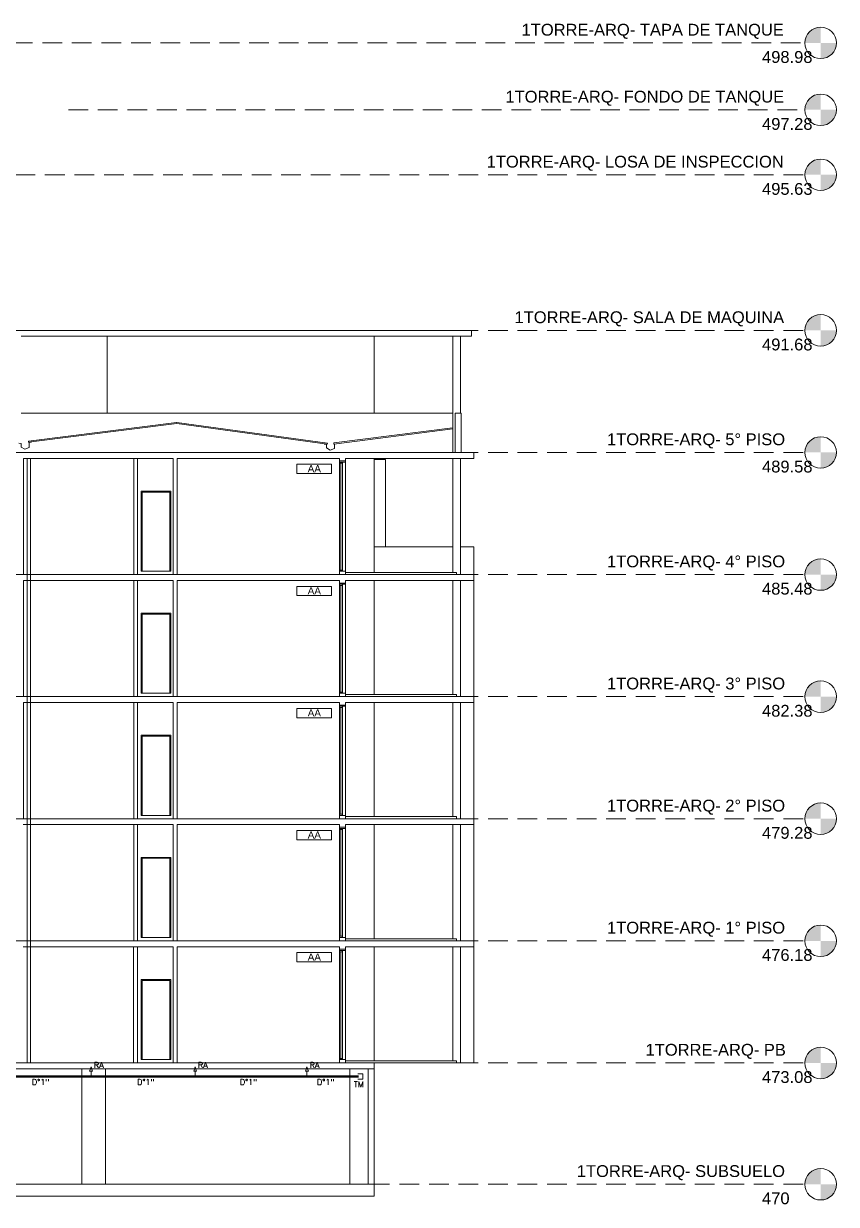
# Model space of a CAD drawing. Header units: millimetres. Extents: x 917 to 1168, y -421 to -23.
# Drawn here: x 1082.79 to 1103.42, y -53.16 to -23.18 of the extents above; entities that cross this region are included whole.
import ezdxf
from ezdxf.enums import TextEntityAlignment as Align

# ---------------------------------------------------------------- set-up
doc = ezdxf.new("R2010")
doc.units = ezdxf.units.MM
doc.header["$LTSCALE"] = 0.1
doc.linetypes.add('CONTINUA', pattern=[0])
doc.linetypes.add('HIDDEN', pattern=[0.375, 0.25, -0.125])
doc.layers.get('0').update_dxf_attribs({"lineweight": 5})
for name, color, linetype, lineweight in [('00_Incendio_Cañeria', 1, 'Continuous', 30), ('00_Incendio_Textos', 7, 'Continuous', 13), ('Incendio - Texto', 11, 'Continuous', 18)]:
    doc.layers.add(name, color=color, linetype=linetype, lineweight=lineweight)
doc.layers.add('Textos', color=7, linetype='Continuous')
doc.styles.add('Arial', font='arial.ttf', dxfattribs={"height": 0.245883})
doc.styles.add('Romans', font='romans.shx')
doc.styles.get("Standard").update_dxf_attribs({"font": 'arial.ttf'})

# ---------------------------------------------------------------- blocks, each defined once
blk = doc.blocks.new('Corte')
h = blk.add_hatch(color=8)
edge = h.paths.add_edge_path(flags=0)
edge.add_line((840.366, -96.652), (839.966, -96.652))
edge.add_arc((840.366, -96.652), 0.4, 90, 180, ccw=False)
edge.add_line((840.366, -96.252), (840.366, -96.652))
h = blk.add_hatch(color=8)
edge = h.paths.add_edge_path(flags=0)
edge.add_line((840.366, -97.052), (840.366, -96.652))
edge.add_line((840.366, -96.652), (840.766, -96.652))
edge.add_arc((840.366, -96.652), 0.4, -90, 0, ccw=False)
h = blk.add_hatch(color=8)
edge = h.paths.add_edge_path(flags=0)
edge.add_line((840.366, -98.352), (839.966, -98.352))
edge.add_arc((840.366, -98.352), 0.4, 90, 180, ccw=False)
edge.add_line((840.366, -97.952), (840.366, -98.352))
h = blk.add_hatch(color=8)
edge = h.paths.add_edge_path(flags=0)
edge.add_line((840.366, -98.752), (840.366, -98.352))
edge.add_line((840.366, -98.352), (840.766, -98.352))
edge.add_arc((840.366, -98.352), 0.4, -90, 0, ccw=False)
h = blk.add_hatch(color=8)
edge = h.paths.add_edge_path(flags=0)
edge.add_line((840.366, -100.002), (839.966, -100.002))
edge.add_arc((840.366, -100.002), 0.4, 90, 180, ccw=False)
edge.add_line((840.366, -99.602), (840.366, -100.002))
h = blk.add_hatch(color=8)
edge = h.paths.add_edge_path(flags=0)
edge.add_line((840.366, -100.402), (840.366, -100.002))
edge.add_line((840.366, -100.002), (840.766, -100.002))
edge.add_arc((840.366, -100.002), 0.4, -90, 0, ccw=False)
h = blk.add_hatch(color=8)
edge = h.paths.add_edge_path(flags=0)
edge.add_line((840.366, -103.952), (839.966, -103.952))
edge.add_arc((840.366, -103.952), 0.4, 90, 180, ccw=False)
edge.add_line((840.366, -103.552), (840.366, -103.952))
h = blk.add_hatch(color=8)
edge = h.paths.add_edge_path(flags=0)
edge.add_line((840.366, -104.352), (840.366, -103.952))
edge.add_line((840.366, -103.952), (840.766, -103.952))
edge.add_arc((840.366, -103.952), 0.4, -90, 0, ccw=False)
h = blk.add_hatch(color=8)
edge = h.paths.add_edge_path(flags=0)
edge.add_line((840.366, -107.052), (839.966, -107.052))
edge.add_arc((840.366, -107.052), 0.4, 90, 180, ccw=False)
edge.add_line((840.366, -106.652), (840.366, -107.052))
h = blk.add_hatch(color=8)
edge = h.paths.add_edge_path(flags=0)
edge.add_line((840.366, -107.452), (840.366, -107.052))
edge.add_line((840.366, -107.052), (840.766, -107.052))
edge.add_arc((840.366, -107.052), 0.4, -90, 0, ccw=False)
h = blk.add_hatch(color=8)
edge = h.paths.add_edge_path(flags=0)
edge.add_line((840.366, -110.152), (839.966, -110.152))
edge.add_arc((840.366, -110.152), 0.4, 90, 180, ccw=False)
edge.add_line((840.366, -109.752), (840.366, -110.152))
h = blk.add_hatch(color=8)
edge = h.paths.add_edge_path(flags=0)
edge.add_line((840.366, -110.552), (840.366, -110.152))
edge.add_line((840.366, -110.152), (840.766, -110.152))
edge.add_arc((840.366, -110.152), 0.4, -90, 0, ccw=False)
h = blk.add_hatch(color=8)
edge = h.paths.add_edge_path(flags=0)
edge.add_line((840.366, -113.252), (839.966, -113.252))
edge.add_arc((840.366, -113.252), 0.4, 90, 180, ccw=False)
edge.add_line((840.366, -112.852), (840.366, -113.252))
h = blk.add_hatch(color=8)
edge = h.paths.add_edge_path(flags=0)
edge.add_line((840.366, -113.652), (840.366, -113.252))
edge.add_line((840.366, -113.252), (840.766, -113.252))
edge.add_arc((840.366, -113.252), 0.4, -90, 0, ccw=False)
h = blk.add_hatch(color=8)
edge = h.paths.add_edge_path(flags=0)
edge.add_line((840.366, -116.352), (839.966, -116.352))
edge.add_arc((840.366, -116.352), 0.4, 90, 180, ccw=False)
edge.add_line((840.366, -115.952), (840.366, -116.352))
h = blk.add_hatch(color=8)
edge = h.paths.add_edge_path(flags=0)
edge.add_line((840.366, -116.752), (840.366, -116.352))
edge.add_line((840.366, -116.352), (840.766, -116.352))
edge.add_arc((840.366, -116.352), 0.4, -90, 0, ccw=False)
h = blk.add_hatch(color=8)
edge = h.paths.add_edge_path(flags=0)
edge.add_line((840.366, -119.452), (839.966, -119.452))
edge.add_arc((840.366, -119.452), 0.4, 90, 180, ccw=False)
edge.add_line((840.366, -119.052), (840.366, -119.452))
h = blk.add_hatch(color=8)
edge = h.paths.add_edge_path(flags=0)
edge.add_line((840.366, -119.852), (840.366, -119.452))
edge.add_line((840.366, -119.452), (840.766, -119.452))
edge.add_arc((840.366, -119.452), 0.4, -90, 0, ccw=False)
h = blk.add_hatch(color=8)
edge = h.paths.add_edge_path(flags=0)
edge.add_line((840.366, -122.552), (839.966, -122.552))
edge.add_arc((840.366, -122.552), 0.4, 90, 180, ccw=False)
edge.add_line((840.366, -122.152), (840.366, -122.552))
h = blk.add_hatch(color=8)
edge = h.paths.add_edge_path(flags=0)
edge.add_line((840.366, -122.952), (840.366, -122.552))
edge.add_line((840.366, -122.552), (840.766, -122.552))
edge.add_arc((840.366, -122.552), 0.4, -90, 0, ccw=False)
h = blk.add_hatch(color=8)
edge = h.paths.add_edge_path(flags=0)
edge.add_line((840.366, -125.632), (839.966, -125.632))
edge.add_arc((840.366, -125.632), 0.4, 90, 180, ccw=False)
edge.add_line((840.366, -125.232), (840.366, -125.632))
h = blk.add_hatch(color=8)
edge = h.paths.add_edge_path(flags=0)
edge.add_line((840.366, -126.032), (840.366, -125.632))
edge.add_line((840.366, -125.632), (840.766, -125.632))
edge.add_arc((840.366, -125.632), 0.4, -90, 0, ccw=False)
at = {"color": 8, "linetype": 'HIDDEN', "ltscale": 20}
for p, q in [((791.358, -96.652), (839.966, -96.652)), ((821.267, -98.352), (839.966, -98.352)), ((791.423, -100.002), (839.966, -100.002)), ((791.423, -103.952), (839.966, -103.952)), ((791.423, -107.052), (839.966, -107.052)), ((791.423, -110.152), (839.966, -110.152)), ((791.423, -113.252), (839.966, -113.252)), ((791.423, -116.352), (839.966, -116.352)), ((791.423, -119.452), (839.966, -119.452)), ((791.423, -122.552), (839.966, -122.552)), ((791.423, -125.632), (839.966, -125.632))]:
    blk.add_line(p, q, dxfattribs=at)
at = {"color": 8, "lineweight": 18}
for p, q in [((828.97, -103.952), (820.071, -103.952)), ((829.03, -103.952), (820.131, -103.952)), ((828.97, -103.952), (831.502, -103.952)), ((829.03, -103.952), (829.315, -103.952)), ((830.965, -103.952), (831.165, -103.952)), ((831.025, -103.952), (831.225, -103.952)), ((831.502, -103.952), (831.502, -104.102)), ((831.502, -104.102), (820.071, -104.102)), ((822.248, -106.052), (822.248, -104.102)), ((829.03, -104.102), (829.03, -106.052)), ((829.315, -104.102), (829.03, -104.102)), ((831.025, -107.052), (831.025, -104.102)), ((831.225, -104.102), (831.225, -106.052)), ((831.025, -106.052), (820.071, -106.052)), ((831.025, -106.052), (828.15, -106.052)), ((831.085, -106.052), (831.085, -107.052)), ((831.24, -106.052), (831.085, -106.052)), ((831.24, -107.052), (831.24, -106.052)), ((824.013, -106.289), (820.253, -106.764)), ((824.017, -106.318), (820.257, -106.793)), ((824.017, -106.318), (827.841, -106.843)), ((824.021, -106.289), (827.845, -106.813)), ((831.019, -106.423), (828.005, -106.809)), ((831.024, -106.452), (828.009, -106.839)), ((820.253, -106.764), (820.257, -106.793)), ((827.845, -106.813), (827.841, -106.843)), ((828.005, -106.809), (828.009, -106.839)), ((831.562, -107.052), (820.131, -107.052)), ((820.132, -110.152), (820.132, -107.202)), ((820.132, -107.202), (823.925, -107.202)), ((820.221, -107.202), (820.221, -113.252)), ((820.306, -113.252), (820.306, -107.202)), ((822.926, -110.152), (822.926, -107.202)), ((823.026, -107.202), (823.026, -110.152)), ((823.925, -107.202), (823.925, -110.152)), ((824.025, -110.152), (824.025, -107.202)), ((824.025, -107.202), (828.149, -107.202)), ((828.149, -107.202), (828.149, -107.267)), ((828.149, -107.267), (828.305, -107.267)), ((828.305, -107.267), (828.149, -107.267)), ((828.149, -107.267), (828.149, -107.297)), ((828.227, -107.297), (828.149, -107.297)), ((828.149, -107.297), (828.149, -107.327)), ((828.149, -107.297), (828.305, -107.297)), ((828.149, -107.327), (828.227, -107.327)), ((828.149, -107.327), (828.149, -110.037)), ((828.207, -107.327), (828.187, -107.327)), ((828.187, -107.327), (828.187, -110.037)), ((828.227, -107.327), (828.227, -107.297)), ((828.227, -107.327), (828.227, -110.037)), ((828.227, -107.327), (828.227, -110.037)), ((828.305, -107.267), (828.305, -107.202)), ((828.305, -107.202), (831.562, -107.202)), ((828.305, -107.297), (828.305, -107.267)), ((828.305, -107.297), (828.305, -110.067)), ((829.03, -107.202), (829.03, -110.097)), ((829.315, -107.232), (829.03, -107.232)), ((829.315, -109.452), (829.315, -107.232)), ((831.025, -110.097), (831.025, -107.202)), ((831.225, -107.202), (831.225, -110.152)), ((831.562, -107.202), (831.562, -107.052)), ((823.119, -110.067), (823.119, -108.032)), ((823.119, -108.032), (823.869, -108.032)), ((823.869, -108.032), (823.119, -108.032)), ((823.119, -108.032), (823.119, -110.067)), ((823.144, -110.067), (823.144, -108.057)), ((823.144, -108.057), (823.809, -108.057)), ((823.844, -108.057), (823.809, -108.057)), ((823.844, -108.057), (823.844, -110.067)), ((823.869, -108.032), (823.869, -110.067)), ((823.869, -110.067), (823.869, -108.032)), ((831.025, -109.452), (829.03, -109.452)), ((831.562, -109.452), (831.225, -109.452)), ((831.562, -110.152), (831.562, -109.452)), ((819.971, -110.152), (820.132, -110.152)), ((831.562, -110.152), (820.132, -110.152)), ((820.132, -113.252), (820.132, -110.302)), ((820.132, -110.302), (823.925, -110.302)), ((820.221, -110.302), (820.221, -116.352)), ((820.306, -116.352), (820.306, -110.302)), ((822.926, -113.252), (822.926, -110.302)), ((823.026, -110.302), (823.026, -113.252)), ((823.809, -110.067), (823.119, -110.067)), ((823.119, -110.067), (823.144, -110.067)), ((823.144, -110.067), (823.809, -110.067)), ((823.844, -110.067), (823.809, -110.067)), ((823.869, -110.067), (823.844, -110.067)), ((823.844, -110.067), (823.869, -110.067)), ((823.925, -110.302), (823.925, -113.252)), ((824.025, -113.252), (824.025, -110.302)), ((824.025, -110.302), (828.149, -110.302)), ((828.227, -110.037), (828.149, -110.037)), ((828.149, -110.037), (828.149, -110.067)), ((828.305, -110.067), (828.149, -110.067)), ((828.149, -110.067), (828.149, -110.152)), ((828.149, -110.067), (828.227, -110.067)), ((828.149, -110.302), (828.149, -110.367)), ((828.187, -110.037), (828.207, -110.037)), ((828.227, -110.067), (828.227, -110.037)), ((828.305, -110.097), (828.305, -110.067)), ((831.125, -110.097), (828.305, -110.097)), ((828.305, -110.097), (828.305, -110.152)), ((828.305, -110.367), (828.305, -110.302)), ((828.305, -110.302), (831.562, -110.302)), ((829.03, -110.302), (829.03, -113.197)), ((831.025, -113.197), (831.025, -110.302)), ((831.125, -110.152), (831.125, -110.097)), ((831.225, -110.302), (831.225, -113.252)), ((831.562, -110.302), (831.562, -110.152)), ((831.562, -113.252), (831.562, -110.302)), ((828.149, -110.367), (828.305, -110.367)), ((828.305, -110.367), (828.149, -110.367)), ((828.149, -110.367), (828.149, -110.397)), ((828.227, -110.397), (828.149, -110.397)), ((828.149, -110.397), (828.149, -110.427)), ((828.149, -110.397), (828.305, -110.397)), ((828.149, -110.427), (828.227, -110.427)), ((828.149, -110.427), (828.149, -113.137)), ((828.207, -110.427), (828.187, -110.427)), ((828.187, -110.427), (828.187, -113.137)), ((828.227, -110.427), (828.227, -110.397)), ((828.227, -110.427), (828.227, -113.137)), ((828.227, -110.427), (828.227, -113.137)), ((828.305, -110.397), (828.305, -110.367)), ((828.305, -110.397), (828.305, -113.167)), ((823.119, -113.167), (823.119, -111.132)), ((823.119, -111.132), (823.869, -111.132)), ((823.869, -111.132), (823.119, -111.132)), ((823.119, -111.132), (823.119, -113.167)), ((823.144, -113.167), (823.144, -111.157)), ((823.144, -111.157), (823.809, -111.157)), ((823.844, -111.157), (823.809, -111.157)), ((823.844, -111.157), (823.844, -113.167)), ((823.869, -111.132), (823.869, -113.167)), ((823.869, -113.167), (823.869, -111.132)), ((819.971, -113.252), (820.132, -113.252)), ((831.562, -113.252), (820.132, -113.252)), ((823.809, -113.167), (823.119, -113.167)), ((823.119, -113.167), (823.144, -113.167)), ((823.144, -113.167), (823.809, -113.167)), ((823.844, -113.167), (823.809, -113.167)), ((823.869, -113.167), (823.844, -113.167)), ((823.844, -113.167), (823.869, -113.167)), ((828.227, -113.137), (828.149, -113.137)), ((828.149, -113.137), (828.149, -113.167)), ((828.305, -113.167), (828.149, -113.167)), ((828.149, -113.167), (828.149, -113.252)), ((828.149, -113.167), (828.227, -113.167)), ((828.187, -113.137), (828.207, -113.137)), ((828.227, -113.167), (828.227, -113.137)), ((828.305, -113.197), (828.305, -113.167)), ((831.125, -113.197), (828.305, -113.197)), ((828.305, -113.197), (828.305, -113.252)), ((831.125, -113.252), (831.125, -113.197)), ((831.562, -113.402), (831.562, -113.252)), ((820.132, -116.352), (820.132, -113.402)), ((820.132, -113.402), (823.925, -113.402)), ((820.221, -113.402), (820.221, -119.452)), ((820.306, -119.452), (820.306, -113.402)), ((822.926, -116.352), (822.926, -113.402)), ((823.026, -113.402), (823.026, -116.352)), ((823.925, -113.402), (823.925, -116.352)), ((824.025, -116.352), (824.025, -113.402)), ((824.025, -113.402), (828.149, -113.402)), ((828.149, -113.402), (828.149, -113.467)), ((828.149, -113.467), (828.305, -113.467)), ((828.305, -113.467), (828.149, -113.467)), ((828.149, -113.467), (828.149, -113.497)), ((828.227, -113.497), (828.149, -113.497)), ((828.149, -113.497), (828.149, -113.527)), ((828.149, -113.497), (828.305, -113.497)), ((828.149, -113.527), (828.227, -113.527)), ((828.149, -113.527), (828.149, -116.237)), ((828.207, -113.527), (828.187, -113.527)), ((828.187, -113.527), (828.187, -116.237)), ((828.227, -113.527), (828.227, -113.497)), ((828.227, -113.527), (828.227, -116.237)), ((828.227, -113.527), (828.227, -116.237)), ((828.305, -113.467), (828.305, -113.402)), ((828.305, -113.402), (831.562, -113.402)), ((828.305, -113.497), (828.305, -113.467)), ((828.305, -113.497), (828.305, -116.267)), ((829.03, -113.402), (829.03, -116.297)), ((831.025, -116.297), (831.025, -113.402)), ((831.225, -113.402), (831.225, -116.352)), ((831.562, -116.352), (831.562, -113.402)), ((823.119, -116.267), (823.119, -114.232)), ((823.119, -114.232), (823.869, -114.232)), ((823.869, -114.232), (823.119, -114.232)), ((823.119, -114.232), (823.119, -116.267)), ((823.144, -116.267), (823.144, -114.257)), ((823.144, -114.257), (823.809, -114.257)), ((823.844, -114.257), (823.809, -114.257)), ((823.844, -114.257), (823.844, -116.267)), ((823.869, -114.232), (823.869, -116.267)), ((823.869, -116.267), (823.869, -114.232)), ((823.809, -116.267), (823.119, -116.267)), ((823.119, -116.267), (823.144, -116.267)), ((823.144, -116.267), (823.809, -116.267)), ((823.844, -116.267), (823.809, -116.267)), ((823.869, -116.267), (823.844, -116.267)), ((823.844, -116.267), (823.869, -116.267)), ((828.227, -116.237), (828.149, -116.237)), ((828.149, -116.237), (828.149, -116.267)), ((828.305, -116.267), (828.149, -116.267)), ((828.149, -116.267), (828.149, -116.352)), ((828.149, -116.267), (828.227, -116.267)), ((828.187, -116.237), (828.207, -116.237)), ((828.227, -116.267), (828.227, -116.237)), ((828.305, -116.297), (828.305, -116.267)), ((831.125, -116.297), (828.305, -116.297)), ((828.305, -116.297), (828.305, -116.352)), ((831.125, -116.352), (831.125, -116.297)), ((819.971, -116.352), (820.132, -116.352)), ((820.116, -116.502), (823.925, -116.502)), ((831.562, -116.352), (820.132, -116.352)), ((820.221, -116.502), (820.221, -122.552)), ((820.306, -122.552), (820.306, -116.502)), ((822.926, -119.452), (822.926, -116.502)), ((823.026, -116.502), (823.026, -119.452)), ((823.925, -116.502), (823.925, -119.452)), ((824.025, -119.452), (824.025, -116.502)), ((824.025, -116.502), (828.149, -116.502)), ((828.149, -116.502), (828.149, -116.567)), ((828.149, -116.567), (828.305, -116.567)), ((828.305, -116.567), (828.149, -116.567)), ((828.149, -116.567), (828.149, -116.597)), ((828.227, -116.597), (828.149, -116.597)), ((828.149, -116.597), (828.149, -116.627)), ((828.149, -116.597), (828.305, -116.597)), ((828.227, -116.627), (828.227, -116.597)), ((828.305, -116.567), (828.305, -116.502)), ((828.305, -116.502), (831.562, -116.502)), ((828.305, -116.597), (828.305, -116.567)), ((828.305, -116.597), (828.305, -119.367)), ((829.03, -116.502), (829.03, -119.397)), ((831.025, -119.397), (831.025, -116.502)), ((831.225, -116.502), (831.225, -119.452)), ((831.562, -116.502), (831.562, -116.352)), ((831.562, -119.452), (831.562, -116.502)), ((828.149, -116.627), (828.227, -116.627)), ((828.149, -116.627), (828.149, -119.337)), ((828.207, -116.627), (828.187, -116.627)), ((828.187, -116.627), (828.187, -119.337)), ((828.227, -116.627), (828.227, -119.337)), ((828.227, -116.627), (828.227, -119.337)), ((823.119, -119.367), (823.119, -117.332)), ((823.119, -117.332), (823.869, -117.332)), ((823.869, -117.332), (823.119, -117.332)), ((823.119, -117.332), (823.119, -119.367)), ((823.144, -119.367), (823.144, -117.357)), ((823.144, -117.357), (823.809, -117.357)), ((823.844, -117.357), (823.809, -117.357)), ((823.844, -117.357), (823.844, -119.367)), ((823.869, -117.332), (823.869, -119.367)), ((823.869, -119.367), (823.869, -117.332)), ((831.562, -119.452), (820.116, -119.452)), ((820.116, -119.602), (823.925, -119.602)), ((822.924, -122.552), (822.924, -119.602)), ((823.024, -119.602), (823.024, -122.552)), ((823.809, -119.367), (823.119, -119.367)), ((823.119, -119.367), (823.144, -119.367)), ((823.144, -119.367), (823.809, -119.367)), ((823.844, -119.367), (823.809, -119.367)), ((823.869, -119.367), (823.844, -119.367)), ((823.844, -119.367), (823.869, -119.367)), ((823.925, -119.602), (823.925, -122.552)), ((824.025, -122.552), (824.025, -119.602)), ((824.025, -119.602), (828.149, -119.602)), ((828.227, -119.337), (828.149, -119.337)), ((828.149, -119.337), (828.149, -119.367)), ((828.305, -119.367), (828.149, -119.367)), ((828.149, -119.367), (828.149, -119.452)), ((828.149, -119.367), (828.227, -119.367)), ((828.149, -119.602), (828.149, -119.667)), ((828.187, -119.337), (828.207, -119.337)), ((828.227, -119.367), (828.227, -119.337)), ((828.305, -119.397), (828.305, -119.367)), ((831.125, -119.397), (828.305, -119.397)), ((828.305, -119.397), (828.305, -119.452)), ((828.305, -119.667), (828.305, -119.602)), ((828.305, -119.602), (831.562, -119.602)), ((829.03, -119.602), (829.03, -122.497)), ((831.025, -122.497), (831.025, -119.602)), ((831.125, -119.452), (831.125, -119.397)), ((831.225, -119.602), (831.225, -122.552)), ((831.562, -119.602), (831.562, -119.452)), ((831.562, -122.552), (831.562, -119.602)), ((828.149, -119.667), (828.305, -119.667)), ((828.305, -119.667), (828.149, -119.667)), ((828.149, -119.667), (828.149, -119.697)), ((828.227, -119.697), (828.149, -119.697)), ((828.149, -119.697), (828.149, -119.727)), ((828.149, -119.697), (828.305, -119.697)), ((828.149, -119.727), (828.227, -119.727)), ((828.149, -119.727), (828.149, -122.437)), ((828.207, -119.727), (828.187, -119.727)), ((828.187, -119.727), (828.187, -122.437)), ((828.227, -119.727), (828.227, -119.697)), ((828.227, -119.727), (828.227, -122.437)), ((828.227, -119.727), (828.227, -122.437)), ((828.305, -119.697), (828.305, -119.667)), ((828.305, -119.697), (828.305, -122.467)), ((823.119, -122.467), (823.119, -120.432)), ((823.119, -120.432), (823.869, -120.432)), ((823.869, -120.432), (823.119, -120.432)), ((823.119, -120.432), (823.119, -122.467)), ((823.144, -122.467), (823.144, -120.457)), ((823.144, -120.457), (823.809, -120.457)), ((823.844, -120.457), (823.809, -120.457)), ((823.844, -120.457), (823.844, -122.467)), ((823.869, -120.432), (823.869, -122.467)), ((823.869, -122.467), (823.869, -120.432)), ((829.03, -122.552), (792.869, -122.552)), ((820.221, -122.552), (820.306, -122.552)), ((823.809, -122.467), (823.119, -122.467)), ((823.119, -122.467), (823.144, -122.467)), ((823.144, -122.467), (823.809, -122.467)), ((823.844, -122.467), (823.809, -122.467)), ((823.869, -122.467), (823.844, -122.467)), ((823.844, -122.467), (823.869, -122.467)), ((823.925, -122.552), (824.025, -122.552)), ((828.227, -122.437), (828.149, -122.437)), ((828.149, -122.437), (828.149, -122.467)), ((828.305, -122.467), (828.149, -122.467)), ((828.149, -122.467), (828.149, -122.552)), ((828.149, -122.467), (828.227, -122.467)), ((828.149, -122.552), (828.305, -122.552)), ((828.187, -122.437), (828.207, -122.437)), ((828.227, -122.467), (828.227, -122.437)), ((828.305, -122.497), (828.305, -122.467)), ((831.125, -122.497), (828.305, -122.497)), ((828.305, -122.497), (828.305, -122.552)), ((828.305, -122.552), (831.125, -122.552)), ((829.03, -122.497), (829.03, -122.483)), ((829.03, -122.702), (829.03, -122.552)), ((831.125, -122.552), (831.125, -122.497)), ((831.225, -122.552), (831.125, -122.552)), ((831.225, -122.552), (831.562, -122.552)), ((793.069, -122.702), (828.88, -122.702)), ((821.608, -125.632), (821.608, -122.702)), ((822.208, -125.632), (822.208, -122.702)), ((828.415, -125.632), (828.415, -122.702)), ((828.88, -122.702), (828.88, -125.632)), ((828.88, -122.702), (829.03, -122.702)), ((829.03, -125.632), (829.03, -122.702)), ((828.88, -125.632), (721.766, -125.632)), ((822.208, -125.632), (821.608, -125.632)), ((828.88, -125.632), (828.415, -125.632)), ((828.88, -125.632), (829.03, -125.632)), ((829.03, -125.632), (829.03, -125.932)), ((829.03, -125.932), (721.616, -125.932))]:
    blk.add_line(p, q, dxfattribs=at)
for points in [[(820.327, -106.789), (820.27, -106.797), (820.271, -106.927), (820.164, -106.966), (820.071, -106.913), (820.071, -106.82), (820.008, -106.813)], [(828.073, -106.833), (828.023, -106.841), (828.024, -106.951), (827.917, -106.99), (827.824, -106.937), (827.824, -106.844), (827.761, -106.837)]]:
    blk.add_lwpolyline(points, dxfattribs=at)
at = {"color": 8}
for centre in [(840.366, -96.652), (840.366, -98.352), (840.366, -100.002), (840.366, -103.952), (840.366, -107.052), (840.366, -110.152), (840.366, -113.252), (840.366, -116.352), (840.366, -119.452), (840.366, -122.552), (840.366, -125.632)]:
    blk.add_circle(centre, 0.4, dxfattribs=at)
at = {"color": 8, "style": 'Arial'}
for s, p in [('1TORRE-ARQ- TAPA DE TANQUE', (832.773, -96.468)), ('498.98', (838.878, -97.16)), ('1TORRE-ARQ- FONDO DE TANQUE', (832.363, -98.168)), ('497.28', (838.878, -98.86)), ('1TORRE-ARQ- LOSA DE INSPECCION', (831.886, -99.818)), ('495.63', (838.878, -100.51)), ('1TORRE-ARQ- SALA DE MAQUINA', (832.594, -103.768)), ('491.68', (838.878, -104.46)), ('1TORRE-ARQ- 5° PISO', (834.942, -106.868)), ('489.58', (838.878, -107.56)), ('1TORRE-ARQ- 4° PISO', (834.942, -109.968)), ('485.48', (838.878, -110.66)), ('1TORRE-ARQ- 3° PISO', (834.942, -113.068)), ('482.38', (838.878, -113.76)), ('1TORRE-ARQ- 2° PISO', (834.942, -116.168)), ('479.28', (838.878, -116.86)), ('1TORRE-ARQ- 1° PISO', (834.942, -119.268)), ('476.18', (838.878, -119.96)), ('1TORRE-ARQ- PB', (835.921, -122.368)), ('473.08', (838.878, -123.06)), ('1TORRE-ARQ- SUBSUELO', (834.175, -125.448)), ('470', (838.878, -126.14))]:
    blk.add_text(s, height=0.3, dxfattribs=at).set_placement(p)

msp = doc.modelspace()

# ---------------------------------------------------------------- linework, layer by layer
at = {"color": 8, "linetype": 'CONTINUA', "lineweight": 20}
for points in [[(1090.606, -34.369), (1089.721, -34.369), (1089.721, -34.604), (1090.606, -34.604)], [(1090.606, -37.469), (1089.721, -37.469), (1089.721, -37.704), (1090.606, -37.704)], [(1090.606, -40.569), (1089.721, -40.569), (1089.721, -40.804), (1090.606, -40.804)], [(1090.606, -43.669), (1089.721, -43.669), (1089.721, -43.904), (1090.606, -43.904)], [(1090.606, -46.769), (1089.721, -46.769), (1089.721, -47.004), (1090.606, -47.004)]]:
    msp.add_lwpolyline(points, close=True, dxfattribs=at)
at = {"layer": '00_Incendio_Cañeria', "lineweight": 20}
for p, q in [((1084.501, -49.667), (1084.464, -49.779)), ((1084.501, -49.667), (1084.537, -49.779)), ((1087.144, -49.667), (1087.108, -49.779)), ((1087.144, -49.667), (1087.181, -49.779)), ((1089.981, -49.667), (1089.944, -49.779)), ((1089.981, -49.667), (1090.017, -49.779)), ((1084.464, -49.779), (1084.537, -49.779)), ((1084.501, -49.914), (1084.501, -49.779)), ((1087.108, -49.779), (1087.181, -49.779)), ((1087.144, -49.915), (1087.144, -49.779)), ((1089.944, -49.779), (1090.017, -49.779)), ((1089.981, -49.914), (1089.981, -49.779)), ((1091.275, -49.847), (1091.404, -49.847)), ((1091.275, -49.981), (1091.404, -49.981)), ((1091.404, -49.981), (1091.404, -49.847))]:
    msp.add_line(p, q, dxfattribs=at)
at = {"layer": '00_Incendio_Cañeria', "lineweight": 50}
msp.add_lwpolyline([(1079.738, -49.914), (1091.292, -49.914)], dxfattribs=at)

# ---------------------------------------------------------------- block references
at = {"linetype": 'CONTINUA', "lineweight": 13}
msp.add_blockref('Corte', (262.657, 72.983), dxfattribs=at)

# ---------------------------------------------------------------- texts
at = {"color": 8, "style": 'Arial'}
for p in [(1090.001, -34.571), (1090.001, -37.671), (1090.001, -40.771), (1090.001, -43.871), (1090.001, -46.971)]:
    msp.add_text('AA', height=0.18, rotation=359.9999, dxfattribs=at).set_placement(p)
at = {"layer": '00_Incendio_Textos', "lineweight": 18, "char_height": 0.15, "attachment_point": 3}
for insert in [(1083.441, -49.979), (1086.112, -49.979), (1088.72, -49.979), (1090.679, -49.979)]:
    msp.add_mtext_dynamic_manual_height_columns('\\A1;{\\Fromans|c0;D°1"}', width=0.9745, gutter_width=12.5, heights=[0], dxfattribs=dict(at, insert=insert))
at = {"layer": 'Incendio - Texto', "color": 7, "style": 'Romans'}
for p in [(1084.696, -49.622), (1087.339, -49.622), (1090.176, -49.622)]:
    msp.add_text('RA', height=0.15, dxfattribs=at).set_placement(p, align=Align.MIDDLE_CENTER)
at = {"layer": 'Textos', "color": 7, "style": 'Romans'}
msp.add_text('TM', height=0.15, dxfattribs=at).set_placement((1091.172, -50.188))

doc.saveas('drawing.dxf')
